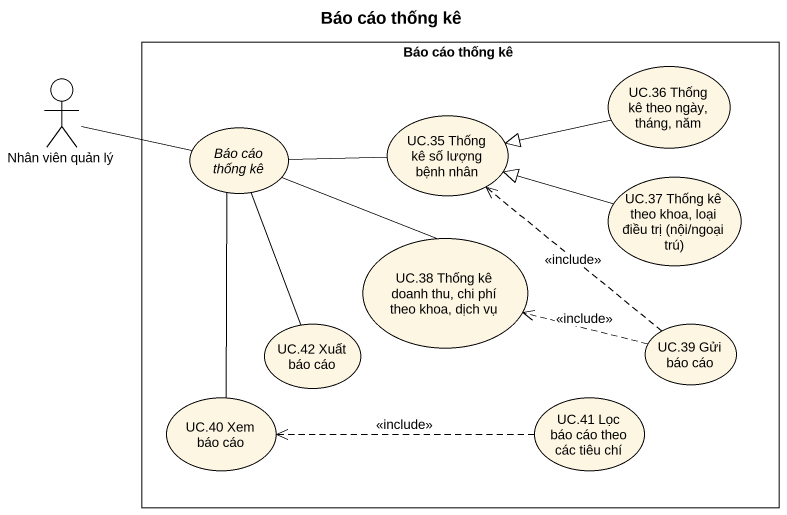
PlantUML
@startuml
title Báo cáo thống kê
rectangle "Báo cáo thống kê" as Báo_cáo_thống_kê {
  usecase "UC.36 Thống kê theo ngày, tháng, năm" as UC_36_Thống_kê_theo_ngày
  usecase "Báo cáo thống kê" as Báo_cáo_thống_kê_2
  usecase "UC.35 Thống kê số lượng bệnh nhân" as UC_35_Thống_kê_số_lượng
  usecase "UC.37 Thống kê theo khoa, loại điều trị (nội/ngoại trú)" as UC_37_Thống_kê_theo_khoa
  usecase "UC.38 Thống kê doanh thu, chi phí theo khoa, dịch vụ" as UC_38_Thống_kê_doanh_thu
  usecase "UC.42 Xuất báo cáo" as UC_42_Xuất_báo_cáo
  usecase "UC.39 Gửi báo cáo" as UC_39_Gửi_báo_cáo
  usecase "UC.40 Xem báo cáo" as UC_40_Xem_báo_cáo
  usecase "UC.41 Lọc báo cáo theo các tiêu chí" as UC_41_Lọc_báo_cáo_theo_các
}
actor "Nhân viên quản lý" as Nhân_viên_quản_lý
Nhân_viên_quản_lý -right- Báo_cáo_thống_kê_2
UC_36_Thống_kê_theo_ngày -left-|> UC_35_Thống_kê_số_lượng
Báo_cáo_thống_kê_2 -right- UC_35_Thống_kê_số_lượng
Báo_cáo_thống_kê_2 -- UC_38_Thống_kê_doanh_thu
UC_37_Thống_kê_theo_khoa -left-|> UC_35_Thống_kê_số_lượng
UC_42_Xuất_báo_cáo -up- Báo_cáo_thống_kê_2
UC_39_Gửi_báo_cáo .up.> UC_35_Thống_kê_số_lượng : <<include>>
UC_39_Gửi_báo_cáo .left.> UC_38_Thống_kê_doanh_thu : <<include>>
UC_40_Xem_báo_cáo -up- Báo_cáo_thống_kê_2
UC_41_Lọc_báo_cáo_theo_các .left.> UC_40_Xem_báo_cáo : <<include>>
@enduml
